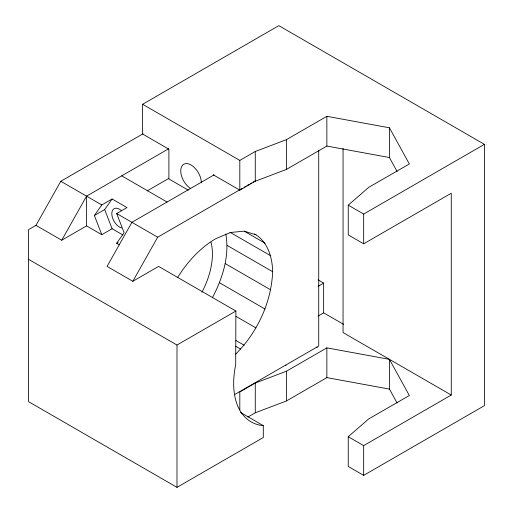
<?xml version="1.0" encoding="UTF-8"?>
<svg xmlns="http://www.w3.org/2000/svg" width="513" height="513" viewBox="0 0 513 513"><rect width="100%" height="100%" fill="white"/><g stroke="black" fill="none" stroke-linecap="round" stroke-linejoin="round"><path stroke-width="0.77" d="M212.517 297.476C222.616 278.232 229.709 255.936 225.816 234.082M235.73 354.098C257.385 332.334 271.319 302.503 272.672 271.71C272.32 257.276 267.831 241.655 254.589 233.986M214.107 174.862L131.905 222.321L107.076 266.407L132.835 281.284L158.6 266.407L235.89 311.032L235.691 364.596A83.799 48.382 -60 0 0 263.297 425.623L263.297 437.518L176.991 487.35L28.593 401.673L28.593 229.612L35.968 225.354L60.797 181.269L143.056 133.778M35.968 225.354L61.733 240.231L86.562 196.146L168.764 148.687M132.835 281.284L157.671 237.198L242.021 188.495M122.921 234.986L112.103 228.74L101.792 234.691L94.36 215.524L101.792 204.944L112.103 198.993L126.974 207.579L116.669 213.53L124.108 232.697L116.669 243.277L119.439 244.874M94.36 215.524L104.665 209.573L112.103 198.993M239.815 409.97L239.815 391.964L255.275 383.038L286.376 371.245L326.858 347.872L389.431 359.344L409.336 395.529L368.815 418.845L348.244 436.71L363.666 445.617L451.26 395.042L451.26 193.234L363.666 243.81L348.244 234.903L348.244 205.155L368.815 187.283L409.336 163.974L389.431 127.788L326.858 116.316L286.376 139.683L255.275 151.482L239.815 160.402L142.614 104.286L142.614 134.034L168.892 149.206L168.892 178.954L188.277 190.15M142.614 104.286L278.815 25.65L484.407 144.345L484.407 405.655L363.666 475.365L348.244 466.464L348.244 436.71M61.733 240.231L86.562 225.893L101.792 234.691M147.321 190.817L168.764 178.434M116.669 243.277L118.041 242.482M244.092 187.303L245.477 186.501M246.862 185.706L248.933 184.507M250.318 183.705L251.697 182.91M253.082 182.109L255.16 180.916M213.209 174.792L239.815 190.156L255.275 181.23L286.376 169.437L326.858 146.064L389.431 157.536L397.081 171.451M348.244 205.155L363.666 214.056L484.407 144.345M28.593 259.36L176.991 345.037L235.89 311.032M318.124 286.28L323.645 283.093L323.645 312.84L343.569 324.344M318.124 316.027L323.645 312.84M235.031 394.343L318.727 346.025L318.727 150.617M247.882 417.056L255.275 412.785L286.376 400.993L326.858 377.626L389.431 389.098L397.081 403.013M255.968 234.781L244.156 231.139L230.395 232.498L215.633 238.776A80.656 46.568 -60 0 0 177.71 277.347M244.361 231.26L265.029 243.188M318.105 279.893L323.645 283.093M230.087 232.318L270.729 255.782M121.722 175.844L167.065 202.019M227.208 245.458L272.672 271.71M225.265 263.624L270.729 289.877M451.26 395.042L343.056 332.571L343.056 148.379M60.797 181.269L101.792 204.944M116.669 213.53L157.671 237.198M219.564 282.798L265.029 309.05M316.777 347.147L317.291 347.448M235.986 316.386L255.968 327.922M285.581 365.16L286.094 365.455M235.884 340.433L244.156 345.204M235.717 346.256L240.526 349.032M240.526 412.471L263.297 425.623M104.665 209.573L112.103 228.74M389.431 127.788L389.431 157.536M389.431 359.344L389.431 389.098M363.666 214.056L363.666 243.81M363.666 445.617L363.666 475.365M326.858 116.316L326.858 146.064M326.858 347.872L326.858 377.626M286.376 139.683L286.376 169.437M286.376 371.245L286.376 400.993M255.275 151.482L255.275 181.23M255.275 383.038L255.275 412.785M239.815 160.402L239.815 190.156M176.991 345.037L176.991 487.35M86.562 196.146L86.562 225.893M210.984 242.2A59.752 34.499 -60 0 1 201.93 292.23M121.536 227.932A10.933 6.31 60 0 1 111.808 213.697A10.933 6.31 60 0 1 121.536 210.696M190.515 188.444A14.576 8.413 60 0 1 180.749 170.515A14.576 8.413 60 0 1 191.227 165.077A14.576 8.413 60 0 1 201.352 182.82"/></g></svg>
